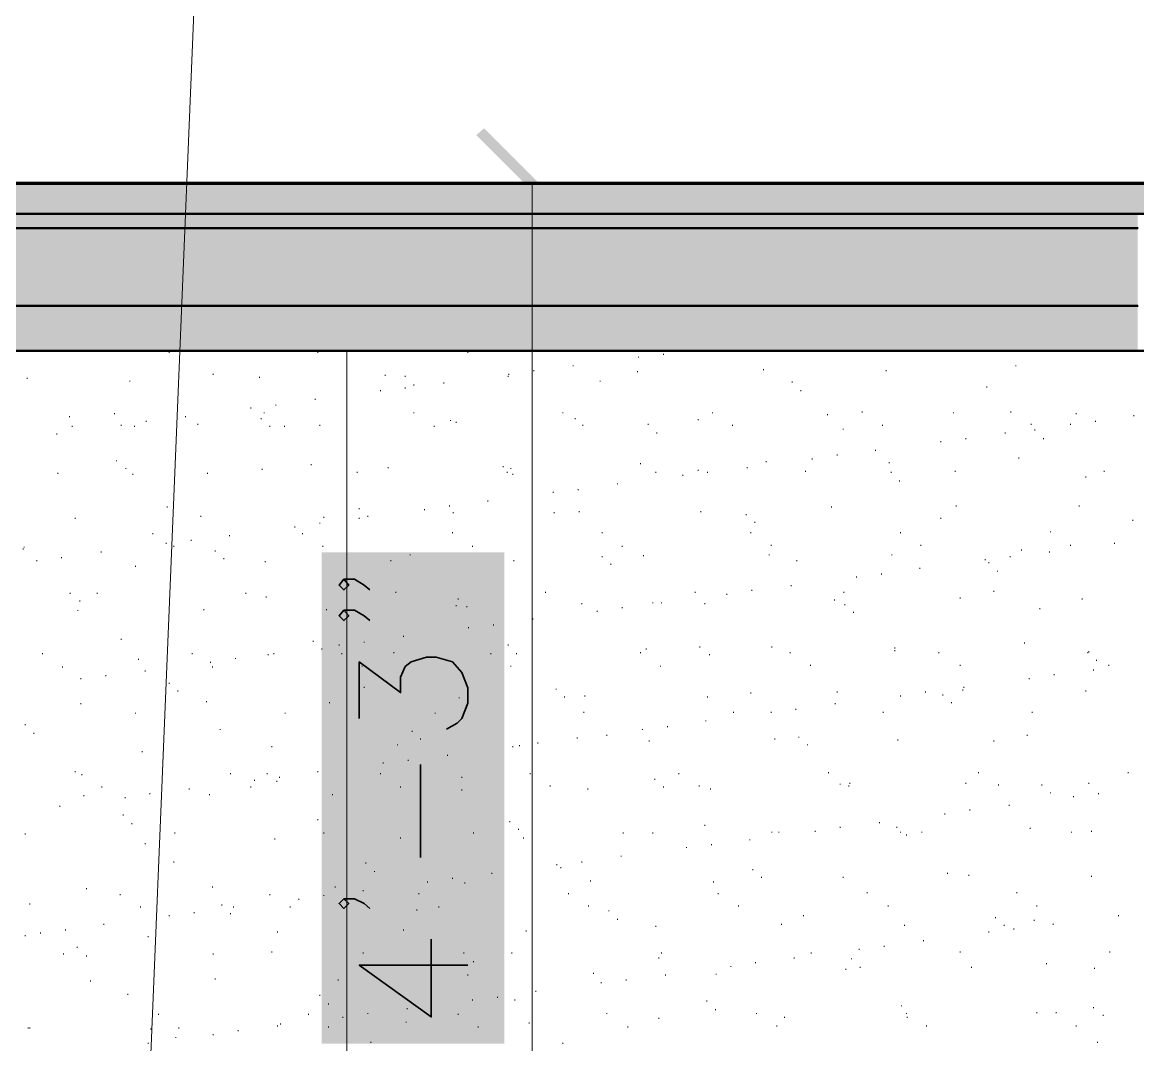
# Model space of a CAD drawing. Header units: inches. Extents: x 5 to 516, y -193 to 129.
# Drawn here: x 44.972 to 48.845, y -49.38 to -45.828 of the extents above; entities that cross this region are included whole.
import ezdxf

# ---------------------------------------------------------------- set-up
doc = ezdxf.new("R2010")
doc.units = ezdxf.units.IN
doc.header["$MEASUREMENT"] = 0
for name, color, linetype in [('Highlight', 210, 'Continuous'), ('PDF4_Geometry', 7, 'Continuous'), ('PDF4_Solid Fills', 7, 'Continuous')]:
    doc.layers.add(name, color=color, linetype=linetype)

msp = doc.modelspace()

# ---------------------------------------------------------------- hatches: boundary and pattern name
at = {"layer": 'PDF4_Solid Fills', "true_color": 0xb3b3b3, "transparency": 33554559}
for points in [[(48.845416, -46.4929831), (71.5387543, -46.4929831), (71.5387543, -46.5429787), (72.5987544, -46.5429787), (72.5987553, -46.4929831), (72.5987544, -46.4929787), (72.5987553, -46.3863164), (31.1987514, -46.3863164), (31.1987514, -46.5429787), (48.845416, -46.5429787)], [(31.1987514, -46.5429801), (31.1987514, -46.8129801), (31.1987514, -46.969646), (38.5354151, -46.969646), (48.845416, -46.969646), (48.845416, -46.8129801), (48.845416, -46.5429801)]]:
    msp.add_hatch(color=253, dxfattribs=at).paths.add_polyline_path(points)

# ---------------------------------------------------------------- linework, layer by layer
at = {"layer": 'Highlight'}
msp.add_line((23.3720821, -46.4929787), (77.1258262, -46.4929787), dxfattribs=at)
at = {"layer": 'PDF4_Geometry', "lineweight": 15}
for points in [[(45.2287547, -54.0129785), (45.6554214, -43.6596443), (46.3220881, -43.6596443)], [(45.4920875, -46.3863164), (46.9920876, -46.3863164)], [(46.7420876, -50.2829842), (46.7420876, -46.3863173)], [(45.4820845, -46.9763162), (45.4820845, -46.9729796)], [(45.9987539, -46.9763162), (45.9987539, -46.9729796)], [(46.0987498, -54.9496512), (46.0987498, -46.9696506)], [(46.5187531, -46.9763162), (46.5187531, -46.9729796)], [(47.0387524, -46.9729796), (47.0387524, -46.9696498)], [(47.1987527, -46.9829826), (47.1987527, -46.979646)], [(47.5587516, -46.9729796), (47.5587516, -46.9696498)], [(48.075421, -46.9729796), (48.075421, -46.9696498)], [(48.5954202, -46.9729796), (48.5954202, -46.9696498)], [(46.8854185, -47.0229809), (46.8854185, -47.0196443)], [(47.1120827, -46.9929788), (47.1120827, -46.9896489)], [(48.4220872, -47.0229809), (48.4220872, -47.0196443)], [(45.6354184, -47.0529831), (45.6354184, -47.0496465)], [(45.7954187, -47.0629793), (45.7954187, -47.0596495)], [(46.2320845, -47.0563129), (46.2320845, -47.0529831)], [(46.3020851, -47.0596495), (46.3020851, -47.0563129)], [(46.6587542, -47.0596495), (46.6587542, -47.0563129)], [(46.662084, -47.0529831), (46.662084, -47.0496465)], [(46.748754, -47.0396503), (46.748754, -47.0363137)], [(47.1087529, -47.0429801), (47.1087529, -47.0396503)], [(47.5454188, -47.0363137), (47.5454188, -47.0329839)], [(47.9720817, -47.0396503), (47.9720817, -47.0363137)], [(44.9887508, -47.0663159), (44.9887508, -47.0629793)], [(45.34542, -47.0763121), (45.34542, -47.0729823)], [(46.3020851, -47.0996479), (46.3020851, -47.0963113)], [(46.3320873, -47.0896449), (46.3320873, -47.0863151)], [(46.4354198, -47.0829785), (46.4354198, -47.0796487)], [(46.9787548, -47.0763121), (46.9787548, -47.0729823)], [(47.6454215, -47.0796487), (47.6454215, -47.0763121)], [(48.3220844, -47.0963113), (48.3220844, -47.0929815)], [(45.9887509, -47.1396462), (45.9887509, -47.1363165)], [(46.2154151, -47.1096441), (46.2154151, -47.1063143)], [(47.6754169, -47.1096441), (47.6754169, -47.1063143)], [(45.7654165, -47.1696485), (45.7654165, -47.1663118)], [(45.8520864, -47.1596455), (45.8520864, -47.1563156)], [(45.1354183, -47.1996506), (45.1354183, -47.196314)], [(45.292082, -47.1896476), (45.292082, -47.186311)], [(45.4020878, -47.2163132), (45.4020878, -47.2129834)], [(45.5387523, -47.1996506), (45.5387523, -47.196314)], [(45.8020851, -47.206317), (45.8020851, -47.2029804)], [(45.8120881, -47.186311), (45.8120881, -47.1829812)], [(46.3320873, -47.186311), (46.3320873, -47.1829812)], [(46.4587488, -47.2129834), (46.4587488, -47.2096468)], [(46.8487499, -47.186311), (46.8487499, -47.1829812)], [(46.8920849, -47.206317), (46.8920849, -47.2029804)], [(47.3187546, -47.2096468), (47.3187546, -47.206317)], [(47.3687491, -47.186311), (47.3687491, -47.1829812)], [(47.7687532, -47.1929774), (47.7687532, -47.1896476)], [(47.8887483, -47.1829812), (47.8887483, -47.1796446)], [(48.2054191, -47.186311), (48.2054191, -47.1829812)], [(48.4054178, -47.1829812), (48.4054178, -47.1796446)], [(48.632082, -47.1896476), (48.632082, -47.186311)], [(48.6987528, -47.2163132), (48.6987528, -47.2129834)], [(48.8320875, -47.196314), (48.8320875, -47.1929774)], [(45.1454213, -47.2329826), (45.1454213, -47.229646)], [(45.3154178, -47.229646), (45.3154178, -47.2263162)], [(45.3620826, -47.2329826), (45.3620826, -47.229646)], [(45.5820872, -47.2263162), (45.5820872, -47.2229796)], [(45.8320872, -47.2329826), (45.8320872, -47.229646)], [(45.8820818, -47.2329826), (45.8820818, -47.229646)], [(46.0054203, -47.229646), (46.0054203, -47.2263162)], [(46.4020878, -47.2329826), (46.4020878, -47.229646)], [(46.4787548, -47.2196498), (46.4787548, -47.2163132)], [(46.9187504, -47.229646), (46.9187504, -47.2263162)], [(47.1454215, -47.2263162), (47.1454215, -47.2229796)], [(47.1754169, -47.2563116), (47.1754169, -47.2529818)], [(47.4387497, -47.229646), (47.4387497, -47.2263162)], [(47.8220844, -47.2429788), (47.8220844, -47.239649)], [(47.9587489, -47.229646), (47.9587489, -47.2263162)], [(48.3854186, -47.2563116), (48.3854186, -47.2529818)], [(48.4754183, -47.2263162), (48.4754183, -47.2229796)], [(48.4887511, -47.2463154), (48.4887511, -47.2429788)], [(48.6120828, -47.2263162), (48.6120828, -47.2229796)], [(45.0920834, -47.2596482), (45.0920834, -47.2563116)], [(48.1620841, -47.2863137), (48.1620841, -47.282984)], [(48.2487541, -47.2763107), (48.2487541, -47.272981)], [(48.5187533, -47.2763107), (48.5187533, -47.272981)], [(47.8020852, -47.3329785), (47.8020852, -47.3296487)], [(47.9354199, -47.3163159), (47.9354199, -47.3129794)], [(45.2987484, -47.3529777), (45.2987484, -47.3496479)], [(45.9754181, -47.3663173), (45.9754181, -47.3629807)], [(46.6420849, -47.3729837), (46.6420849, -47.3696471)], [(47.1187491, -47.3629807), (47.1187491, -47.3596441)], [(47.555415, -47.3563143), (47.555415, -47.3529777)], [(47.7154153, -47.3463113), (47.7154153, -47.3429815)], [(47.9820847, -47.3596441), (47.9820847, -47.3563143)], [(48.4320834, -47.3429815), (48.4320834, -47.3396449)], [(45.0954199, -47.3963127), (45.0954199, -47.3929829)], [(45.3320872, -47.3796501), (45.3320872, -47.3763135)], [(45.3554162, -47.3996493), (45.3554162, -47.3963127)], [(45.6154192, -47.3963127), (45.6154192, -47.3929829)], [(45.8054148, -47.3829799), (45.8054148, -47.3796501)], [(46.1354184, -47.3929829), (46.1354184, -47.3896463)], [(46.2420875, -47.3763135), (46.2420875, -47.3729837)], [(46.6554176, -47.3929829), (46.6554176, -47.3896463)], [(46.6687504, -47.3796501), (46.6687504, -47.3763135)], [(46.6754169, -47.3996493), (46.6754169, -47.3963127)], [(47.1720871, -47.3929829), (47.1720871, -47.3896463)], [(47.2654166, -47.4029791), (47.2654166, -47.3996493)], [(47.3187546, -47.3863165), (47.3187546, -47.3829799)], [(47.3520865, -47.3929829), (47.3520865, -47.3896463)], [(47.488751, -47.3763135), (47.488751, -47.3729837)], [(47.6920863, -47.3896463), (47.6920863, -47.3863165)], [(47.9887511, -47.3929829), (47.9887511, -47.3896463)], [(48.2120855, -47.3896463), (48.2120855, -47.3863165)], [(48.6654208, -47.4096455), (48.6654208, -47.4063156)], [(48.728755, -47.3896463), (48.728755, -47.3863165)], [(47.0387524, -47.4329813), (47.0387524, -47.4296446)], [(48.0187532, -47.4229783), (48.0187532, -47.4196485)], [(46.8154179, -47.4629834), (46.8154179, -47.4596468)], [(46.9020879, -47.4529804), (46.9020879, -47.4496506)], [(45.4754181, -47.512978), (45.4754181, -47.5096482)], [(46.1420848, -47.5196444), (46.1420848, -47.5163146)], [(46.3687491, -47.522981), (46.3687491, -47.5196444)], [(46.455419, -47.5096482), (46.455419, -47.5063116)], [(46.5887537, -47.4929788), (46.5887537, -47.489649)], [(47.7820861, -47.512978), (47.7820861, -47.5096482)], [(48.2154153, -47.5096482), (48.2154153, -47.5063116)], [(48.642085, -47.5096482), (48.642085, -47.5063116)], [(45.1554175, -47.5529832), (45.1554175, -47.5496465)], [(45.5920834, -47.5463168), (45.5920834, -47.5429802)], [(46.0187531, -47.5496465), (46.0187531, -47.5463168)], [(46.1420848, -47.5529832), (46.1420848, -47.5496465)], [(46.172087, -47.5463168), (46.172087, -47.5429802)], [(46.4687518, -47.532984), (46.4687518, -47.5296474)], [(46.8187545, -47.532984), (46.8187545, -47.5296474)], [(46.9054176, -47.5296474), (46.9054176, -47.5263108)], [(47.3287507, -47.5296474), (47.3287507, -47.5263108)], [(47.4854213, -47.5396504), (47.4854213, -47.5363138)], [(47.5154166, -47.5663159), (47.5154166, -47.5629794)], [(48.1620841, -47.5529832), (48.1620841, -47.5496465)], [(48.8287509, -47.5596495), (48.8287509, -47.5563129)], [(45.4254168, -47.6063143), (45.4254168, -47.6029777)], [(45.9187503, -47.5829785), (45.9187503, -47.5796487)], [(45.945416, -47.6063143), (45.945416, -47.6029777)], [(46.0054203, -47.5696458), (46.0054203, -47.5663159)], [(46.4654152, -47.6029777), (46.4654152, -47.5996479)], [(46.9854212, -47.6029777), (46.9854212, -47.5996479)], [(47.5020838, -47.6029777), (47.5020838, -47.5996479)], [(48.0220831, -47.6029777), (48.0220831, -47.5996479)], [(48.5420823, -47.5996479), (48.5420823, -47.5963113)], [(45.4720815, -47.6396463), (45.4720815, -47.6363165)], [(45.5587514, -47.6296501), (45.5587514, -47.6263135)], [(45.6920861, -47.6129807), (45.6920861, -47.6096441)], [(48.7654167, -47.6396463), (48.7654167, -47.6363165)], [(44.9754181, -47.6596455), (44.9754181, -47.6563157)], [(44.9787547, -47.6529791), (44.9787547, -47.6496493)], [(45.2454172, -47.6696485), (45.2454172, -47.6663119)], [(45.4987539, -47.6496493), (45.4987539, -47.6463127)], [(45.6420848, -47.6663119), (45.6420848, -47.6629821)], [(46.0154165, -47.6496493), (46.0154165, -47.6463127)], [(46.3187545, -47.6796447), (46.3187545, -47.6763149)], [(46.5354157, -47.6496493), (46.5354157, -47.6463127)], [(47.0554149, -47.6496493), (47.0554149, -47.6463127)], [(47.1287521, -47.6829813), (47.1287521, -47.6796447)], [(47.565418, -47.6796447), (47.565418, -47.6763149)], [(47.5720844, -47.6463127), (47.5720844, -47.6429829)], [(47.9920877, -47.6796447), (47.9920877, -47.6763149)], [(48.0920836, -47.6463127), (48.0920836, -47.6429829)], [(48.4420863, -47.6629821), (48.4420863, -47.6596455)], [(48.5387525, -47.6696485), (48.5387525, -47.6663119)], [(48.6120828, -47.6463127), (48.6120828, -47.6429829)], [(45.0220828, -47.6996507), (45.0220828, -47.6963141)], [(45.1087527, -47.6896477), (45.1087527, -47.6863111)], [(45.3654192, -47.7196498), (45.3654192, -47.7163132)], [(45.6720869, -47.6929774), (45.6720869, -47.6896477)], [(45.8154178, -47.7029804), (45.8154178, -47.6996507)], [(46.2520837, -47.6996507), (46.2520837, -47.6963141)], [(46.6787534, -47.6996507), (46.6787534, -47.6963141)], [(46.9854212, -47.6863111), (46.9854212, -47.6829813)], [(47.0154166, -47.7129834), (47.0154166, -47.7096468)], [(47.6620841, -47.6996507), (47.6620841, -47.6963141)], [(48.315418, -47.6963141), (48.315418, -47.6929774)], [(48.3287508, -47.7063171), (48.3287508, -47.7029804)], [(48.402088, -47.6863111), (48.402088, -47.6829813)], [(47.8687492, -47.7563116), (47.8687492, -47.7529818)], [(47.9554191, -47.7463154), (47.9554191, -47.7429788)], [(48.0887538, -47.7263162), (48.0887538, -47.7229796)], [(48.358753, -47.7363124), (48.358753, -47.7329826)], [(47.6420849, -47.7863138), (47.6420849, -47.782984)], [(45.1387481, -47.8129794), (45.1387481, -47.8096496)], [(45.2320845, -47.8129794), (45.2320845, -47.8096496)], [(45.7487539, -47.8129794), (45.7487539, -47.8096496)], [(45.8187545, -47.8263122), (45.8187545, -47.8229823)], [(46.2687531, -47.8096496), (46.2687531, -47.806313)], [(46.4854212, -47.8329786), (46.4854212, -47.8296487)], [(46.7887524, -47.8096496), (46.7887524, -47.806313)], [(47.3087516, -47.8096496), (47.3087516, -47.806313)], [(47.4187505, -47.816316), (47.4187505, -47.8129794)], [(47.5054204, -47.8029832), (47.5054204, -47.7996466)], [(47.7920822, -47.8363152), (47.7920822, -47.8329786)], [(47.825421, -47.8096496), (47.825421, -47.806313)], [(48.2287549, -47.8296487), (48.2287549, -47.8263122)], [(48.3454202, -47.806313), (48.3454202, -47.8029832)], [(48.652088, -47.8329786), (48.652088, -47.8296487)], [(45.1654205, -47.8729837), (45.1654205, -47.8696471)], [(45.1720869, -47.839645), (45.1720869, -47.8363152)], [(45.6020864, -47.8696471), (45.6020864, -47.8663173)], [(46.0287493, -47.8696471), (46.0287493, -47.8663173)], [(46.4787548, -47.8563143), (46.4787548, -47.8529777)], [(46.5154166, -47.8596441), (46.5154166, -47.8563143)], [(46.9154207, -47.849648), (46.9154207, -47.8463113)], [(46.9687518, -47.8763135), (46.9687518, -47.8729837)], [(47.0554149, -47.8629807), (47.0554149, -47.8596441)], [(47.1620841, -47.8463113), (47.1620841, -47.8429816)], [(47.1920862, -47.8463113), (47.1920862, -47.8429816)], [(47.3420836, -47.849648), (47.3420836, -47.8463113)], [(47.8287508, -47.8529777), (47.8287508, -47.849648)], [(48.5054205, -47.8663173), (48.5054205, -47.8629807)], [(46.7454174, -47.9029791), (46.7454174, -47.8996493)], [(47.8587529, -47.8796501), (47.8587529, -47.8763135)], [(46.522083, -47.9329813), (46.522083, -47.9296447)], [(46.6087528, -47.9229783), (46.6087528, -47.9196485)], [(45.3154178, -47.9729796), (45.3154178, -47.9696499)], [(45.9820845, -47.9796461), (45.9820845, -47.9763162)], [(46.0720842, -47.9929789), (46.0720842, -47.989649)], [(46.1587542, -47.9829826), (46.1587542, -47.9796461)], [(46.2954187, -47.9629835), (46.2954187, -47.9596469)], [(46.6587542, -47.9929789), (46.6587542, -47.989649)], [(48.4520826, -47.9863125), (48.4520826, -47.9829826)], [(45.042082, -48.022981), (45.042082, -48.0196444)], [(45.562088, -48.022981), (45.562088, -48.0196444)], [(45.8254208, -48.0263108), (45.8254208, -48.022981)], [(45.84542, -48.022981), (45.84542, -48.0196444)], [(46.0120867, -48.0063116), (46.0120867, -48.0029819)], [(46.0820873, -48.022981), (46.0820873, -48.0196444)], [(46.2620867, -48.0196444), (46.2620867, -48.0163146)], [(46.5987499, -48.022981), (46.5987499, -48.0196444)], [(46.6887496, -48.022981), (46.6887496, -48.0196444)], [(47.1187491, -48.0196444), (47.1187491, -48.0163146)], [(47.1387483, -48.0063116), (47.1387483, -48.0029819)], [(47.325421, -47.9996452), (47.325421, -47.9963154)], [(47.3587529, -48.0263108), (47.3587529, -48.022981)], [(47.575421, -47.9996452), (47.575421, -47.9963154)], [(47.6387483, -48.0196444), (47.6387483, -48.0163146)], [(48.0020838, -48.0029819), (48.0020838, -47.9996452)], [(48.0020838, -48.012978), (48.0020838, -48.0096482)], [(48.1554177, -48.0196444), (48.1554177, -48.0163146)], [(48.6720872, -48.0196444), (48.6720872, -48.0163146)], [(48.675417, -48.0163146), (48.675417, -48.012978)], [(45.1120826, -48.0696458), (45.1120826, -48.066316)], [(45.3754154, -48.0429802), (45.3754154, -48.0396504)], [(45.6254154, -48.0529832), (45.6254154, -48.0496466)], [(45.6320818, -48.0696458), (45.6320818, -48.066316)], [(45.7120853, -48.0396504), (45.7120853, -48.0363138)], [(46.1520878, -48.066316), (46.1520878, -48.0629794)], [(46.6687504, -48.066316), (46.6687504, -48.0629794)], [(47.1887497, -48.066316), (47.1887497, -48.0629794)], [(47.7087489, -48.0629794), (47.7087489, -48.0596496)], [(48.2287549, -48.0629794), (48.2287549, -48.0596496)], [(48.7020826, -48.0463168), (48.7020826, -48.0429802)], [(48.7454175, -48.0629794), (48.7454175, -48.0596496)], [(45.1754167, -48.1096441), (45.1754167, -48.1063144)], [(45.2620866, -48.099648), (45.2620866, -48.0963114)], [(45.3987511, -48.0829786), (45.3987511, -48.0796488)], [(48.4687519, -48.1096441), (48.4687519, -48.1063144)], [(48.5554151, -48.0963114), (48.5554151, -48.0929816)], [(48.6920863, -48.0796488), (48.6920863, -48.0763122)], [(45.4820845, -48.1263135), (45.4820845, -48.1229838)], [(46.1587542, -48.1396463), (46.1587542, -48.1363165)], [(46.8254209, -48.1463128), (46.8254209, -48.1429829)], [(48.2420877, -48.1396463), (48.2420877, -48.1363165)], [(45.5120866, -48.1529791), (45.5120866, -48.1496493)], [(46.4887509, -48.1763149), (46.4887509, -48.1729783)], [(46.8554163, -48.1729783), (46.8554163, -48.1696485)], [(46.9254169, -48.1696485), (46.9254169, -48.1663119)], [(47.3520865, -48.1729783), (47.3520865, -48.1696485)], [(47.5020838, -48.1596455), (47.5020838, -48.1563157)], [(47.8020852, -48.1563157), (47.8020852, -48.1529791)], [(48.0220831, -48.1696485), (48.0220831, -48.1663119)], [(48.108753, -48.1563157), (48.108753, -48.1529791)], [(48.1687505, -48.1663119), (48.1687505, -48.1629821)], [(48.2387511, -48.1496493), (48.2387511, -48.1463128)], [(48.6654208, -48.1529791), (48.6654208, -48.1496493)], [(45.1754167, -48.1963141), (45.1754167, -48.1929775)], [(45.6120826, -48.1896477), (45.6120826, -48.1863111)], [(46.0387523, -48.1929775), (46.0387523, -48.1896477)], [(46.922087, -48.2263163), (46.922087, -48.2229797)], [(47.4420862, -48.2263163), (47.4420862, -48.2229797)], [(47.5720844, -48.2263163), (47.5720844, -48.2229797)], [(47.6587543, -48.2163133), (47.6587543, -48.2129835)], [(47.7954188, -48.1963141), (47.7954188, -48.1929775)], [(47.9620855, -48.2263163), (47.9620855, -48.2229797)], [(48.1987528, -48.1929775), (48.1987528, -48.1896477)], [(48.4787549, -48.2263163), (48.4787549, -48.2229797)], [(45.3654192, -48.2296461), (45.3654192, -48.2263163)], [(45.8854184, -48.2296461), (45.8854184, -48.2263163)], [(46.4054176, -48.2296461), (46.4054176, -48.2263163)], [(47.3454201, -48.2563117), (47.3454201, -48.2529819)], [(44.9820844, -48.2696444), (44.9820844, -48.2663147)], [(45.0120866, -48.2996466), (45.0120866, -48.2963168)], [(45.6587542, -48.2863138), (45.6587542, -48.282984)], [(46.3254209, -48.2929802), (46.3254209, -48.2896504)], [(47.1254155, -48.2863138), (47.1254155, -48.282984)], [(47.2120855, -48.2763108), (47.2120855, -48.272981)], [(46.2754195, -48.339645), (46.2754195, -48.3363152)], [(46.3554163, -48.3196458), (46.3554163, -48.316316)], [(46.7620867, -48.3329786), (46.7620867, -48.3296488)], [(46.8987513, -48.316316), (46.8987513, -48.3129794)], [(47.0020838, -48.306313), (47.0020838, -48.3029832)], [(47.1487513, -48.3263122), (47.1487513, -48.3229824)], [(47.5854171, -48.3196458), (47.5854171, -48.316316)], [(47.6687505, -48.3129794), (47.6687505, -48.3096496)], [(47.6987527, -48.339645), (47.6987527, -48.3363152)], [(48.0120868, -48.3229824), (48.0120868, -48.3196458)], [(48.3454202, -48.3263122), (48.3454202, -48.3229824)], [(48.4620856, -48.306313), (48.4620856, -48.3029832)], [(45.3887481, -48.3629808), (45.3887481, -48.3596442)], [(45.8387536, -48.3463114), (45.8387536, -48.3429816)], [(46.4487526, -48.3763136), (46.4487526, -48.3729838)], [(46.6754169, -48.3463114), (46.6754169, -48.3429816)], [(46.6987526, -48.3429816), (46.6987526, -48.339645)], [(46.2254182, -48.4029792), (46.2254182, -48.3996493)], [(46.3120881, -48.3929829), (46.3120881, -48.3896463)], [(45.1554175, -48.4329813), (45.1554175, -48.4296447)], [(45.1787533, -48.4429775), (45.1787533, -48.4396477)], [(45.6954159, -48.4396477), (45.6954159, -48.4363111)], [(45.8220842, -48.4396477), (45.8220842, -48.4363111)], [(45.8654192, -48.4529805), (45.8654192, -48.4496507)], [(45.9987539, -48.4329813), (45.9987539, -48.4296447)], [(46.2154151, -48.4396477), (46.2154151, -48.4363111)], [(46.498754, -48.4529805), (46.498754, -48.4496507)], [(46.7354212, -48.4396477), (46.7354212, -48.4363111)], [(47.2520838, -48.4396477), (47.2520838, -48.4363111)], [(47.7720831, -48.4363111), (47.7720831, -48.4329813)], [(48.2920823, -48.4363111), (48.2920823, -48.4329813)], [(48.8120883, -48.4363111), (48.8120883, -48.4329813)], [(45.2487539, -48.4863125), (45.2487539, -48.4829827)], [(45.552085, -48.4929789), (45.552085, -48.4896491)], [(45.7654165, -48.4863125), (45.7654165, -48.4829827)], [(45.7787493, -48.4629835), (45.7787493, -48.4596469)], [(45.8554162, -48.4663133), (45.8554162, -48.4629835)], [(46.2854157, -48.4863125), (46.2854157, -48.4829827)], [(46.498754, -48.4963155), (46.498754, -48.4929789)], [(46.8054149, -48.4829827), (46.8054149, -48.4796461)], [(46.9354198, -48.4929789), (46.9354198, -48.4896491)], [(47.1687504, -48.4596469), (47.1687504, -48.4563171)], [(47.1987527, -48.4863125), (47.1987527, -48.4829827)], [(47.3220843, -48.4829827), (47.3220843, -48.4796461)], [(47.3620827, -48.4929789), (47.3620827, -48.4896491)], [(47.8120882, -48.4763163), (47.8120882, -48.4729797)], [(47.8420836, -48.4829827), (47.8420836, -48.4796461)], [(47.8454202, -48.4729797), (47.8454202, -48.4696499)], [(48.2487541, -48.4729797), (48.2487541, -48.4696499)], [(48.3620828, -48.4796461), (48.3620828, -48.4763163)], [(48.5120869, -48.4796461), (48.5120869, -48.4763163)], [(48.675417, -48.4729797), (48.675417, -48.4696499)], [(45.1854197, -48.5163147), (45.1854197, -48.5129781)], [(45.3287506, -48.5229811), (45.3287506, -48.5196445)], [(45.4154205, -48.5096483), (45.4154205, -48.5063117)], [(45.6220856, -48.5129781), (45.6220856, -48.5096483)], [(46.0487485, -48.5129781), (46.0487485, -48.5096483)], [(48.5420823, -48.5063117), (48.5420823, -48.5029819)], [(48.6220858, -48.5196445), (48.6220858, -48.5163147)], [(48.708749, -48.5096483), (48.708749, -48.5063117)], [(45.1020863, -48.5529832), (45.1020863, -48.5496466)], [(48.2620869, -48.566316), (48.2620869, -48.5629795)], [(48.3987514, -48.5496466), (48.3987514, -48.5463168)], [(45.3220842, -48.5829786), (45.3220842, -48.5796488)], [(45.3520864, -48.6129808), (45.3520864, -48.6096442)], [(45.9987539, -48.599648), (45.9987539, -48.5963114)], [(46.6654206, -48.6063144), (46.6654206, -48.6029778)], [(47.9487527, -48.6096442), (47.9487527, -48.6063144)], [(48.175417, -48.5796488), (48.175417, -48.5763122)], [(44.9820844, -48.6496494), (44.9820844, -48.6463128)], [(45.5020836, -48.6463128), (45.5020836, -48.642983)], [(46.0187531, -48.6463128), (46.0187531, -48.642983)], [(46.5387523, -48.6463128), (46.5387523, -48.642983)], [(46.695416, -48.63298), (46.695416, -48.6296502)], [(47.0587516, -48.6463128), (47.0587516, -48.642983)], [(47.1620841, -48.6463128), (47.1620841, -48.642983)], [(47.3420836, -48.6196472), (47.3420836, -48.6163174)], [(47.575421, -48.642983), (47.575421, -48.6396464)], [(47.59875, -48.642983), (47.59875, -48.6396464)], [(47.7254183, -48.6396464), (47.7254183, -48.6363166)], [(47.8120882, -48.6263136), (47.8120882, -48.6229838)], [(48.0087503, -48.6263136), (48.0087503, -48.6229838)], [(48.0220831, -48.642983), (48.0220831, -48.6396464)], [(48.0954202, -48.642983), (48.0954202, -48.6396464)], [(48.4720817, -48.6296502), (48.4720817, -48.6263136)], [(48.6154195, -48.642983), (48.6154195, -48.6396464)], [(48.68542, -48.6396464), (48.68542, -48.6363166)], [(45.3987511, -48.6829814), (45.3987511, -48.6796447)], [(45.8487498, -48.666312), (45.8487498, -48.6629821)], [(46.2854157, -48.6629821), (46.2854157, -48.6596456)], [(46.7120854, -48.6629821), (46.7120854, -48.6596456)], [(47.3654194, -48.6863111), (47.3654194, -48.6829814)], [(47.498754, -48.6696486), (47.498754, -48.666312)], [(48.0420822, -48.6529792), (48.0420822, -48.6496494)], [(47.0520852, -48.7263163), (47.0520852, -48.7229797)], [(47.2787494, -48.6963141), (47.2787494, -48.6929775)], [(45.4987539, -48.7463155), (45.4987539, -48.7429789)], [(46.1654206, -48.7496453), (46.1654206, -48.7463155)], [(46.8287507, -48.7563117), (46.8287507, -48.7529819)], [(46.8420835, -48.7663147), (46.8420835, -48.7629781)], [(46.9154207, -48.7463155), (46.9154207, -48.7429789)], [(46.195416, -48.7796475), (46.195416, -48.7763109)], [(46.4654152, -48.8029833), (46.4654152, -48.7996466)], [(46.6020865, -48.7863139), (46.6020865, -48.7829841)], [(47.5087503, -48.7729811), (47.5087503, -48.7696445)], [(47.5387524, -48.7996466), (47.5387524, -48.7963169)], [(47.8220844, -48.7996466), (47.8220844, -48.7963169)], [(48.1854199, -48.7863139), (48.1854199, -48.7829841)], [(48.2587503, -48.7929803), (48.2587503, -48.7896505)], [(48.68542, -48.7963169), (48.68542, -48.7929803)], [(45.1954159, -48.839645), (45.1954159, -48.8363153)], [(45.6320818, -48.8329786), (45.6320818, -48.8296488)], [(46.0587515, -48.8329786), (46.0587515, -48.8296488)], [(46.3787521, -48.816316), (46.3787521, -48.8129795)], [(46.5087502, -48.8196459), (46.5087502, -48.816316)], [(46.945416, -48.8129795), (46.945416, -48.8096496)], [(47.3720857, -48.816316), (47.3720857, -48.8129795)], [(45.312088, -48.8596442), (45.312088, -48.8563144)], [(45.8320872, -48.8596442), (45.8320872, -48.8563144)], [(45.9320832, -48.8763136), (45.9320832, -48.8729838)], [(46.0187531, -48.8629808), (46.0187531, -48.8596442)], [(46.1554176, -48.8463114), (46.1554176, -48.8429816)], [(46.3487499, -48.8563144), (46.3487499, -48.8529778)], [(46.8687491, -48.8563144), (46.8687491, -48.8529778)], [(47.3887483, -48.8563144), (47.3887483, -48.8529778)], [(47.9054177, -48.8529778), (47.9054177, -48.849648)], [(48.425417, -48.8529778), (48.425417, -48.849648)], [(44.9987538, -48.892983), (44.9987538, -48.8896464)], [(45.3820817, -48.9029792), (45.3820817, -48.8996494)], [(45.5687544, -48.9229784), (45.5687544, -48.9196486)], [(45.6654206, -48.8963128), (45.6654206, -48.892983)], [(45.7054189, -48.9029792), (45.7054189, -48.8996494)], [(45.9020878, -48.9029792), (45.9020878, -48.8996494)], [(46.3420835, -48.9129822), (46.3420835, -48.9096456)], [(46.4187504, -48.9029792), (46.4187504, -48.8996494)], [(46.9387497, -48.8996494), (46.9387497, -48.8963128)], [(47.0087502, -48.916312), (47.0087502, -48.9129822)], [(47.4587489, -48.8996494), (47.4587489, -48.8963128)], [(47.9787549, -48.8996494), (47.9787549, -48.8963128)], [(48.4954175, -48.8996494), (48.4954175, -48.8963128)], [(45.4820845, -48.9329814), (45.4820845, -48.9296448)], [(45.6954159, -48.926315), (45.6954159, -48.9229784)], [(47.0387524, -48.9463142), (47.0387524, -48.9429775)], [(47.6854199, -48.9329814), (47.6854199, -48.9296448)], [(48.3520866, -48.9396478), (48.3520866, -48.9363112)], [(48.4854213, -48.9496508), (48.4854213, -48.9463142)], [(48.7787495, -48.9329814), (48.7787495, -48.9296448)], [(45.0354156, -48.9929789), (45.0354156, -48.9896491)], [(45.1220856, -48.9829827), (45.1220856, -48.9796462)], [(45.2554202, -48.9629835), (45.2554202, -48.9596469)], [(45.8587528, -48.9896491), (45.8587528, -48.9863125)], [(46.2954187, -48.9829827), (46.2954187, -48.9796462)], [(46.7220816, -48.9863125), (46.7220816, -48.9829827)], [(47.1720871, -48.9696499), (47.1720871, -48.9663133)], [(47.6087529, -48.9629835), (47.6087529, -48.9596469)], [(48.0354159, -48.9663133), (48.0354159, -48.9629835)], [(48.3287508, -48.9896491), (48.3287508, -48.9863125)], [(48.382082, -48.9663133), (48.382082, -48.9629835)], [(48.4154208, -48.9796462), (48.4154208, -48.9763163)], [(48.5520853, -48.9629835), (48.5520853, -48.9596469)], [(44.9820844, -49.0029819), (44.9820844, -48.9996453)], [(45.4087541, -49.0063117), (45.4087541, -49.0029819)], [(47.9654153, -49.0396505), (47.9654153, -49.0363139)], [(48.1020866, -49.0196445), (48.1020866, -49.0163147)], [(45.1154192, -49.0663161), (45.1154192, -49.0629795)], [(45.1620839, -49.0429803), (45.1620839, -49.0396505)], [(45.1954159, -49.0729824), (45.1954159, -49.0696459)], [(45.6354184, -49.0663161), (45.6354184, -49.0629795)], [(45.8387536, -49.0596497), (45.8387536, -49.0563131)], [(46.1554176, -49.0629795), (46.1554176, -49.0596497)], [(46.5054203, -49.0629795), (46.5054203, -49.0596497)], [(46.672087, -49.0629795), (46.672087, -49.0596497)], [(47.1920862, -49.0629795), (47.1920862, -49.0596497)], [(47.7120855, -49.0629795), (47.7120855, -49.0596497)], [(47.8787522, -49.0496467), (47.8787522, -49.0463169)], [(48.2287549, -49.0596497), (48.2287549, -49.0563131)], [(48.7487541, -49.0596497), (48.7487541, -49.0563131)], [(46.5387523, -49.0929817), (46.5387523, -49.0896451)], [(47.1820833, -49.0796488), (47.1820833, -49.0763123)], [(47.4320833, -49.1096442), (47.4320833, -49.1063144)], [(47.5187532, -49.0963114), (47.5187532, -49.0929817)], [(47.6520879, -49.0796488), (47.6520879, -49.0763123)], [(47.8520866, -49.0829787), (47.8520866, -49.0796488)], [(47.8820819, -49.1129808), (47.8820819, -49.1096442)], [(48.2687533, -49.1129808), (48.2687533, -49.1096442)], [(48.5287495, -49.0996481), (48.5287495, -49.0963114)], [(48.6954162, -49.1163174), (48.6954162, -49.1129808)], [(45.6420848, -49.1529792), (45.6420848, -49.1496494)], [(46.5187531, -49.1396464), (46.5187531, -49.1363166)], [(46.955419, -49.13298), (46.955419, -49.1296502)], [(47.2054191, -49.1396464), (47.2054191, -49.1363166)], [(47.3820819, -49.1363166), (47.3820819, -49.13298)], [(47.8320874, -49.1196472), (47.8320874, -49.1163174)], [(45.2087487, -49.1596456), (45.2087487, -49.1563158)], [(46.0687545, -49.1563158), (46.0687545, -49.1529792)], [(46.9820846, -49.166312), (46.9820846, -49.1629822)], [(47.0687546, -49.1563158), (47.0687546, -49.1529792)], [(45.3387536, -49.2063172), (45.3387536, -49.2029806)], [(46.0054203, -49.209647), (46.0054203, -49.2063172)], [(46.5354157, -49.2263163), (46.5354157, -49.2229797)], [(46.6220857, -49.2163133), (46.6220857, -49.2129836)], [(46.6820832, -49.2263163), (46.6820832, -49.2229797)], [(46.7554204, -49.1963142), (46.7554204, -49.1929776)], [(47.34875, -49.2296462), (47.34875, -49.2263163)], [(46.0354157, -49.2396491), (46.0354157, -49.2363126)], [(46.3087515, -49.2563117), (46.3087515, -49.252982)], [(47.3787521, -49.2596483), (47.3787521, -49.2563117)], [(48.0254196, -49.2463155), (48.0254196, -49.242979)], [(48.4954175, -49.2696445), (48.4954175, -49.2663147)], [(48.5620883, -49.2696445), (48.5620883, -49.2663147)], [(48.6920863, -49.252982), (48.6920863, -49.2496453)], [(45.4454159, -49.2763109), (45.4454159, -49.2729811)], [(45.868749, -49.3096497), (45.868749, -49.3063131)], [(45.9654151, -49.2763109), (45.9654151, -49.2729811)], [(46.085417, -49.2863139), (46.085417, -49.2829841)], [(46.172087, -49.2729811), (46.172087, -49.2696445)], [(46.3054149, -49.3029833), (46.3054149, -49.2996467)], [(46.4854212, -49.2763109), (46.4854212, -49.2729811)], [(46.7320846, -49.3063131), (46.7320846, -49.3029833)], [(47.0020838, -49.2729811), (47.0020838, -49.2696445)], [(47.1820833, -49.2896505), (47.1820833, -49.2863139)], [(47.522083, -49.2729811), (47.522083, -49.2696445)], [(47.6187492, -49.2863139), (47.6187492, -49.2829841)], [(48.0420822, -49.2729811), (48.0420822, -49.2696445)], [(48.0454189, -49.2863139), (48.0454189, -49.2829841)], [(48.7254184, -49.2796475), (48.7254184, -49.2763109)], [(44.9920874, -49.3229825), (44.9920874, -49.3196459)], [(44.9987538, -49.3229825), (44.9987538, -49.3196459)], [(45.4187503, -49.3263123), (45.4187503, -49.3229825)], [(45.5154165, -49.3229825), (45.5154165, -49.3196459)], [(45.6354184, -49.3463115), (45.6354184, -49.3429817)], [(45.7220815, -49.3329787), (45.7220815, -49.3296489)], [(45.8587528, -49.3163161), (45.8587528, -49.3129795)], [(46.0354157, -49.3196459), (46.0354157, -49.3163161)], [(46.5554149, -49.3196459), (46.5554149, -49.3163161)], [(47.0754209, -49.3196459), (47.0754209, -49.3163161)], [(47.5920836, -49.3163161), (47.5920836, -49.3129795)], [(48.1120828, -49.3163161), (48.1120828, -49.3129795)], [(48.632082, -49.3163161), (48.632082, -49.3129795)], [(45.4087541, -49.3763136), (45.4087541, -49.3729839)], [(45.5054203, -49.3563145), (45.5054203, -49.3529779)], [(46.1820832, -49.3729839), (46.1820832, -49.3696472)], [(46.8487499, -49.3763136), (46.8487499, -49.3729839)], [(48.7054192, -49.3729839), (48.7054192, -49.3696472)]]:
    msp.add_lwpolyline(points, dxfattribs=at)
at = {"layer": 'PDF4_Geometry', "lineweight": 70}
msp.add_lwpolyline([(26.5987483, -46.9696498), (26.5987483, -46.3863164), (72.598752, -46.3863164), (72.598752, -46.9696498)], dxfattribs=at)
at = {"layer": 'PDF4_Geometry', "lineweight": 50}
for points in [[(31.1987514, -46.4929787), (71.5387543, -46.4929787)], [(31.1987514, -46.4929787), (72.5987553, -46.4929787), (71.5387543, -46.4929787)], [(31.1987514, -46.4929787), (71.5387543, -46.4929787), (38.5354185, -46.4929787)], [(38.5354151, -46.4929787), (48.845416, -46.4929787)], [(38.5354151, -46.4929787), (48.845416, -46.4929787)], [(38.5354151, -46.4929787), (48.845416, -46.4929787)], [(38.5354151, -46.4929787), (48.845416, -46.4929787)], [(38.5354151, -46.4929787), (48.845416, -46.4929787)], [(38.5354151, -46.4929787), (48.845416, -46.4929787)], [(48.8454203, -46.4929787), (38.5354193, -46.4929787)], [(38.5354151, -46.5429801), (48.845416, -46.5429801)], [(38.5354151, -46.5429801), (48.845416, -46.5429801)], [(38.5354151, -46.8129793), (48.845416, -46.8129793)], [(38.5354151, -46.8129793), (48.845416, -46.8129793)]]:
    msp.add_lwpolyline(points, close=True, dxfattribs=at)
at = {"layer": 'PDF4_Geometry', "lineweight": 35}
for points in [[(45.2220815, -46.4929787), (44.9720815, -46.4929787)], [(45.5987498, -46.4929787), (45.3487498, -46.4929787)], [(45.9720815, -46.4929787), (45.7220815, -46.4929787)], [(46.3487499, -46.4929787), (46.0987498, -46.4929787)], [(46.7220816, -46.4929787), (46.4720816, -46.4929787)], [(47.0987499, -46.4929787), (46.8487499, -46.4929787)], [(47.4720817, -46.4929787), (47.2220816, -46.4929787)], [(47.84875, -46.4929787), (47.59875, -46.4929787)], [(48.2220817, -46.4929787), (47.9720817, -46.4929787)], [(48.59875, -46.4929787), (48.34875, -46.4929787)], [(48.9754184, -46.4929787), (48.722085, -46.4929787)], [(46.0887536, -47.762978), (46.1054203, -47.782978), (46.0887536, -47.7996447), (46.072087, -47.782978), (46.0887536, -47.762978), (46.1254203, -47.762978), (46.1587536, -47.782978), (46.1787537, -47.7996447)], [(46.0887536, -47.8696471), (46.1054203, -47.8896471), (46.0887536, -47.9063138), (46.072087, -47.8896471), (46.0887536, -47.8696471), (46.1254203, -47.8696471), (46.1587536, -47.8896471), (46.1787537, -47.9063138)], [(46.1420848, -48.2463155), (46.1420848, -48.0496488), (46.2854182, -48.1563154), (46.2854182, -48.1029821), (46.3020848, -48.0663154), (46.3220848, -48.0496488), (46.3754182, -48.0329821), (46.4087515, -48.0329821), (46.4654182, -48.0496488), (46.4987515, -48.0863154), (46.5187515, -48.1396488), (46.5187515, -48.1929821), (46.4987515, -48.2463155), (46.4820848, -48.2629821), (46.4454182, -48.2829821)], [(46.3554163, -48.7296461), (46.3554163, -48.4063128)], [(46.0887536, -48.872977), (46.1054203, -48.8896437), (46.0887536, -48.9063104), (46.072087, -48.8896437), (46.0887536, -48.872977), (46.1254203, -48.872977), (46.1587536, -48.8896437), (46.1787537, -48.9063104)], [(46.5187515, -49.1029846), (46.1420848, -49.1029846), (46.3920848, -49.2829846), (46.3920848, -49.0129846)]]:
    msp.add_lwpolyline(points, dxfattribs=at)
at = {"layer": 'PDF4_Geometry', "lineweight": 50}
msp.add_lwpolyline([(26.5987483, -46.9696498), (72.598752, -46.9696498)], dxfattribs=at)
at = {"layer": 'PDF4_Solid Fills', "lineweight": 15, "transparency": 33554559}
for points in [[(46.9320832, -46.5529831), (46.5487499, -46.2196497), (46.5754166, -46.1963164)], [(46.9087543, -46.5796487), (46.9320876, -46.552982), (46.5487542, -46.2196486)]]:
    msp.add_solid(points, dxfattribs=at)
at = {"layer": 'PDF4_Solid Fills', "color": 7, "lineweight": 15, "true_color": 0xffffff, "transparency": 33554559}
for points in [[(46.0120867, -49.3763136), (46.6454201, -49.3763136), (46.0120867, -47.6696469)], [(46.6454214, -49.3763136), (46.0120881, -47.6696469), (46.6454214, -47.6696469)]]:
    msp.add_solid(points, dxfattribs=at)

doc.saveas('drawing.dxf')
